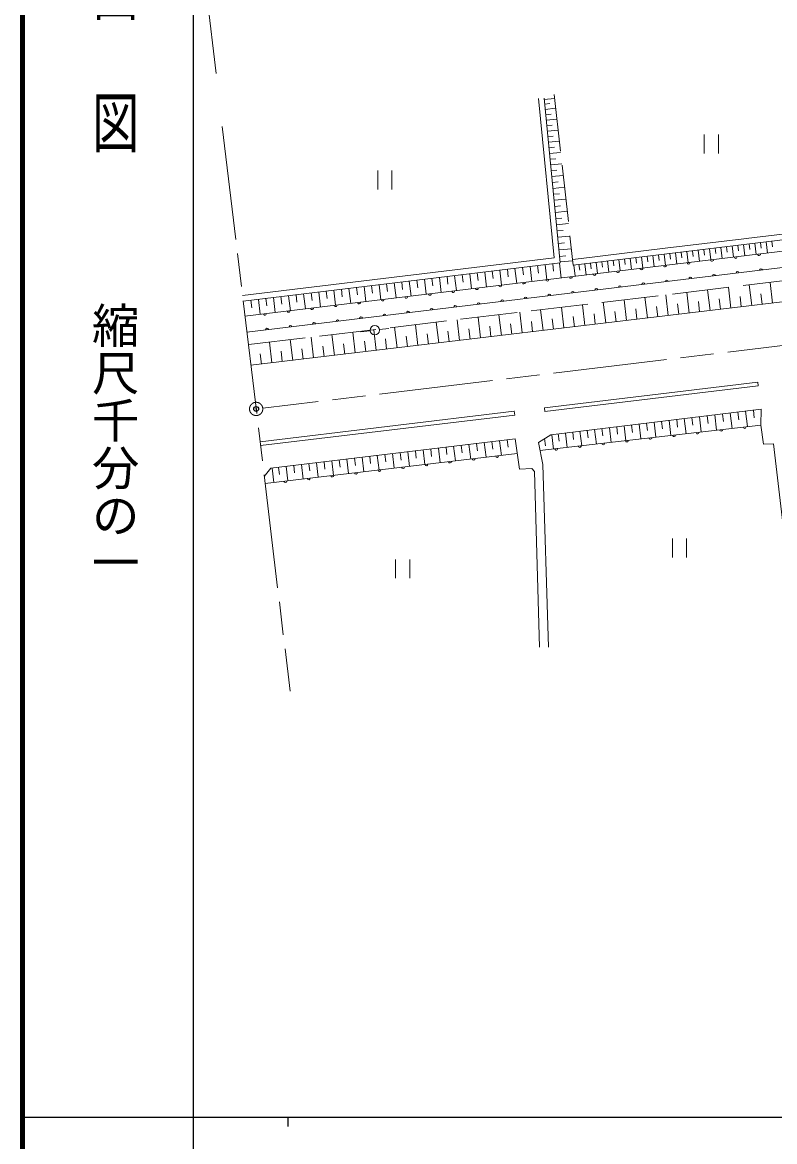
# Model space of a CAD drawing. Units: millimetres, scale not verified. Extents: x 40000 to 680000, y 20000 to 380000.
# Drawn here: x 40000 to 119352, y 202409 to 320472 of the extents above; entities that cross this region are included whole.
import ezdxf
from ezdxf.enums import TextEntityAlignment as Align

# ---------------------------------------------------------------- set-up
doc = ezdxf.new("R2010")
doc.units = ezdxf.units.MM
doc.header["$LTSCALE"] = 1000
doc.header["$PDMODE"] = 32
doc.header["$PDSIZE"] = 500
doc.linetypes.add('CHAIN', pattern=[18.5, 12, -1.5, 3.5, -1.5])
doc.linetypes.add('DASHED', pattern=[7.5, 6, -1.5])
for name, color, linetype, lineweight in [('M-BGD', 7, 'Continuous', 13), ('M-BMK', 2, 'CHAIN', 13), ('M-STR-HTXT', 7, 'Continuous', 13), ('M-TTL', 2, 'Continuous', 140), ('M-TTL-BAND', 7, 'Continuous', 25)]:
    doc.layers.add(name, color=color, linetype=linetype, lineweight=lineweight)
doc.layers.add('M-OTRS', color=6, linetype='Continuous')
doc.styles.add('@ＭＳ ゴシック', font='')
doc.styles.get('@ＭＳ ゴシック').set_extended_font_data('@MS Gothic')

# ---------------------------------------------------------------- blocks, each defined once
blk = doc.blocks.new('田')
at = {"color": 7, "linetype": 'Continuous', "lineweight": 13}
for p, q in [((-0.75, 2), (-0.75, 0)), ((0.75, 0), (0.75, 2))]:
    blk.add_line(p, q, dxfattribs=at)

msp = doc.modelspace()

# ---------------------------------------------------------------- linework, layer by layer
at = {"layer": 'M-BGD', "linetype": 'DASHED'}
for p, q in [((96087, 312867), (98041, 295465)), ((203896, 303198), (63845, 286480))]:
    msp.add_line(p, q, dxfattribs=at)
at = {"layer": 'M-BGD'}
for p, q in [((94448, 312429), (96089, 295624)), ((95045, 312487), (96744, 295098)), ((95058, 312352), (96140, 312458)), ((95106, 311862), (95647, 311915)), ((95161, 311300), (96251, 311407)), ((95217, 310731), (95766, 310785)), ((95272, 310161), (96379, 310269)), ((95329, 309583), (95886, 309638)), ((95385, 309005), (96508, 309115)), ((95443, 308419), (96008, 308474)), ((95500, 307832), (96640, 307944)), ((95558, 307238), (96132, 307294)), ((204540, 307672), (98113, 294869)), ((204216, 306459), (63483, 289483)), ((95616, 306642), (96773, 306755)), ((95675, 306039), (96258, 306096)), ((204418, 304771), (63686, 287795)), ((95734, 305435), (96909, 305549)), ((95794, 304822), (96386, 304880)), ((95854, 304209), (97046, 304326)), ((95914, 303588), (96515, 303647)), ((95975, 302966), (97186, 303084)), ((96037, 302336), (96646, 302395)), ((204990, 301113), (64107, 284296)), ((96098, 301705), (97327, 301825)), ((96161, 301065), (96780, 301126)), ((96223, 300425), (97470, 300547)), ((96287, 299776), (96915, 299837)), ((96350, 299126), (97616, 299250)), ((129861, 299293), (116366, 297669)), ((96414, 298468), (97052, 298530)), ((96479, 297808), (97764, 297934)), ((116115, 297639), (107810, 296640)), ((116366, 297669), (116115, 297639)), ((96544, 297140), (97191, 297203)), ((96609, 296471), (97914, 296599)), ((107810, 296640), (98940, 295573)), ((110688, 296382), (110759, 295788)), ((111285, 296454), (111428, 295266)), ((111883, 296526), (111954, 295932)), ((112480, 296597), (112623, 295411)), ((113078, 296669), (113149, 296076)), ((113675, 296741), (113818, 295555)), ((114272, 296813), (114343, 296220)), ((114869, 296885), (115012, 295699)), ((115466, 296957), (115537, 296364)), ((116063, 297028), (116205, 295843)), ((116659, 297100), (116731, 296507)), ((117256, 297172), (117399, 295987)), ((117853, 297244), (117924, 296651)), ((118449, 297315), (118592, 296130)), ((119045, 297387), (119117, 296795)), ((96089, 295624), (63222, 291659)), ((96676, 295793), (97333, 295857)), ((96734, 295198), (98048, 295326)), ((98940, 295573), (98041, 295465)), ((98113, 294869), (98041, 295465)), ((100514, 295158), (100657, 293967)), ((101113, 295230), (101185, 294635)), ((101713, 295302), (101856, 294112)), ((102312, 295374), (102383, 294779)), ((102910, 295446), (103054, 294256)), ((103509, 295518), (103581, 294923)), ((104108, 295590), (104251, 294401)), ((104707, 295662), (104778, 295068)), ((105305, 295734), (105448, 294545)), ((105904, 295806), (105975, 295212)), ((106502, 295878), (106645, 294689)), ((107100, 295950), (107172, 295356)), ((107698, 296022), (107841, 294834)), ((108296, 296094), (108368, 295500)), ((108894, 296166), (109037, 294978)), ((109492, 296238), (109564, 295644)), ((110090, 296310), (110233, 295122)), ((96744, 295098), (63293, 291064)), ((87980, 294041), (88076, 293251)), ((88776, 294137), (88967, 292557)), ((89572, 294233), (89668, 293443)), ((90369, 294329), (90559, 292749)), ((91165, 294425), (91260, 293635)), ((91961, 294522), (92151, 292941)), ((92757, 294618), (92852, 293827)), ((93553, 294714), (93744, 293133)), ((94349, 294810), (94444, 294020)), ((95145, 294906), (95336, 293325)), ((95941, 295002), (96037, 294212)), ((96652, 295087), (96843, 293507)), ((98180, 294877), (98323, 293686)), ((98716, 294942), (98788, 294346)), ((99316, 295014), (99459, 293823)), ((99915, 295086), (99987, 294490)), ((78427, 292889), (78522, 292099)), ((79223, 292985), (79413, 291405)), ((80019, 293081), (80114, 292291)), ((80815, 293177), (81006, 291597)), ((81611, 293273), (81706, 292483)), ((82407, 293369), (82598, 291789)), ((83203, 293465), (83299, 292675)), ((84000, 293561), (84190, 291981)), ((84796, 293657), (84891, 292867)), ((85592, 293753), (85782, 292173)), ((86388, 293849), (86483, 293059)), ((87184, 293945), (87375, 292365)), ((119141, 290865), (118881, 293050)), ((68076, 291641), (68267, 290060)), ((68873, 291737), (68968, 290946)), ((69669, 291833), (69859, 290252)), ((70465, 291929), (70560, 291138)), ((71261, 292025), (71452, 290444)), ((72057, 292121), (72153, 291331)), ((72853, 292217), (73044, 290636)), ((73650, 292313), (73745, 291523)), ((74446, 292409), (74636, 290829)), ((75242, 292505), (75337, 291715)), ((76038, 292601), (76229, 291021)), ((76834, 292697), (76930, 291907)), ((77630, 292793), (77821, 291213)), ((108136, 289551), (107875, 291736)), ((110337, 289814), (110076, 291999)), ((112538, 290077), (112277, 292261)), ((114739, 290340), (114479, 292524)), ((116940, 290602), (116680, 292787)), ((118041, 290734), (117910, 291826)), ((64096, 291160), (64191, 290370)), ((64892, 291256), (65082, 289676)), ((65688, 291352), (65783, 290562)), ((66484, 291448), (66675, 289868)), ((67280, 291544), (67376, 290754)), ((99332, 288500), (99071, 290685)), ((101533, 288763), (101272, 290948)), ((103734, 289026), (103473, 291210)), ((105935, 289289), (105674, 291473)), ((107036, 289420), (106905, 290512)), ((109237, 289683), (109106, 290775)), ((111438, 289945), (111307, 291038)), ((113639, 290208), (113508, 291300)), ((115840, 290471), (115709, 291563)), ((88327, 287187), (88066, 289371)), ((90528, 287449), (90267, 289634)), ((92729, 287712), (92468, 289897)), ((94930, 287975), (94669, 290159)), ((97131, 288238), (96870, 290422)), ((98232, 288369), (98101, 289461)), ((100433, 288632), (100302, 289724)), ((102634, 288894), (102503, 289987)), ((104835, 289157), (104704, 290249)), ((77668, 288062), (78661, 288184)), ((79523, 286136), (79262, 288320)), ((81724, 286398), (81463, 288583)), ((83925, 286661), (83664, 288846)), ((86126, 286924), (85865, 289108)), ((87226, 287055), (87096, 288148)), ((89427, 287318), (89297, 288410)), ((91628, 287581), (91498, 288673)), ((93829, 287844), (93699, 288936)), ((96030, 288106), (95900, 289199)), ((68518, 284822), (68257, 287007)), ((70719, 285085), (70458, 287269)), ((72920, 285348), (72659, 287532)), ((75121, 285610), (74860, 287795)), ((76676, 287940), (75683, 287818)), ((77322, 285873), (77061, 288057)), ((78422, 286004), (78292, 287097)), ((80623, 286267), (80493, 287359)), ((82824, 286530), (82694, 287622)), ((85025, 286793), (84895, 287885)), ((66317, 284559), (66056, 286744)), ((67417, 284691), (67287, 285783)), ((69618, 284953), (69488, 286046)), ((71819, 285216), (71689, 286308)), ((74020, 285479), (73890, 286571)), ((76221, 285742), (76091, 286834)), ((65216, 284428), (65086, 285520)), ((117586, 282535), (95082, 279829)), ((117586, 282535), (117634, 282138)), ((117634, 282138), (95130, 279432)), ((95082, 279829), (95130, 279432)), ((91894, 279446), (65078, 276221)), ((91941, 279049), (65126, 275824)), ((91925, 279449), (91894, 279446)), ((91941, 279049), (91894, 279446)), ((117932, 279656), (95747, 276967)), ((109818, 278672), (110011, 277081)), ((110621, 278770), (110718, 277972)), ((111424, 278867), (111618, 277267)), ((112231, 278965), (112328, 278163)), ((113038, 279063), (113233, 277454)), ((113849, 279161), (113947, 278354)), ((114661, 279259), (114857, 277642)), ((115477, 279358), (115575, 278547)), ((116293, 279457), (116490, 277831)), ((117113, 279557), (117212, 278741)), ((117932, 279656), (117903, 277994)), ((94602, 275298), (117903, 277994)), ((100366, 277527), (100553, 275987)), ((101143, 277621), (101237, 276849)), ((101920, 277715), (102108, 276167)), ((102701, 277810), (102795, 277033)), ((103483, 277904), (103672, 276348)), ((104268, 278000), (104363, 277219)), ((105054, 278095), (105244, 276530)), ((105843, 278191), (105939, 277406)), ((106633, 278286), (106824, 276712)), ((107427, 278383), (107523, 277593)), ((108222, 278479), (108413, 276896)), ((109020, 278576), (109116, 277782)), ((117903, 277994), (118165, 275979)), ((91994, 276537), (66198, 273435)), ((90347, 276339), (90533, 274792)), ((91157, 276436), (91250, 275663)), ((91994, 276537), (92434, 273334)), ((95747, 276967), (94430, 276168)), ((95089, 276568), (95181, 275808)), ((95837, 276978), (96021, 275459)), ((96519, 277060), (96611, 276301)), ((97283, 277153), (97468, 275630)), ((98052, 277246), (98144, 276483)), ((98821, 277339), (99006, 275808)), ((99593, 277433), (99686, 276665)), ((80658, 275174), (80842, 273637)), ((81463, 275271), (81555, 274502)), ((82268, 275367), (82453, 273829)), ((83074, 275464), (83167, 274695)), ((83881, 275561), (84066, 274022)), ((84688, 275658), (84780, 274888)), ((85495, 275755), (85680, 274214)), ((86302, 275852), (86395, 275081)), ((87110, 275950), (87296, 274407)), ((87919, 276047), (88012, 275275)), ((88728, 276144), (88913, 274599)), ((89537, 276241), (89630, 275469)), ((94430, 276168), (94893, 273823)), ((118165, 275979), (119225, 275998)), ((119225, 275998), (121318, 258381)), ((65607, 271821), (92206, 274992)), ((70228, 273920), (70320, 273157)), ((71028, 274016), (71212, 272489)), ((71828, 274112), (71920, 273348)), ((72629, 274208), (72813, 272680)), ((73430, 274305), (73522, 273540)), ((74231, 274401), (74415, 272871)), ((75033, 274497), (75125, 273732)), ((75835, 274594), (76019, 273062)), ((76638, 274690), (76730, 273924)), ((77441, 274787), (77625, 273254)), ((78245, 274884), (78337, 274117)), ((79048, 274980), (79233, 273446)), ((79853, 275077), (79945, 274309)), ((65516, 272582), (66198, 273435)), ((66349, 273453), (66532, 271931)), ((67033, 273535), (67125, 272774)), ((67831, 273631), (68015, 272108)), ((68630, 273727), (68722, 272965)), ((69429, 273824), (69612, 272299)), ((92434, 273334), (93729, 273410)), ((93729, 273410), (94010, 273109)), ((94010, 273109), (94555, 254563)), ((94893, 273823), (95512, 254582))]:
    msp.add_line(p, q, dxfattribs=at)
at = {"layer": 'M-BGD', "linetype": 'CHAIN'}
msp.add_line((61079, 309482), (68242, 249911), dxfattribs=at)
at = {"layer": 'M-BGD'}
msp.add_circle((77172, 288001), 500, dxfattribs=at)
for centre, start, end in [((112753, 295426), 186.87795, 6.87795), ((115235, 295726), 186.87795, 6.87795), ((117717, 296025), 186.87795, 6.87795), ((102825, 294229), 186.87795, 6.87795), ((105307, 294528), 186.87795, 6.87795), ((107789, 294827), 186.87795, 6.87795), ((110271, 295127), 186.87795, 6.87795), ((115437, 294038), 6.87795, 186.87795), ((117919, 294337), 6.87795, 186.87795), ((92897, 293031), 186.87795, 6.87795), ((95379, 293330), 186.87795, 6.87795), ((97861, 293630), 186.87795, 6.87795), ((100343, 293929), 186.87795, 6.87795), ((105509, 292840), 6.87795, 186.87795), ((107991, 293139), 6.87795, 186.87795), ((110473, 293439), 6.87795, 186.87795), ((112955, 293738), 6.87795, 186.87795), ((82969, 291834), 186.87795, 6.87795), ((85451, 292133), 186.87795, 6.87795), ((87933, 292432), 186.87795, 6.87795), ((90415, 292732), 186.87795, 6.87795), ((95581, 291643), 6.87795, 186.87795), ((98063, 291942), 6.87795, 186.87795), ((100545, 292241), 6.87795, 186.87795), ((103027, 292541), 6.87795, 186.87795), ((73041, 290636), 186.87795, 6.87795), ((75523, 290935), 186.87795, 6.87795), ((78005, 291235), 186.87795, 6.87795), ((80487, 291534), 186.87795, 6.87795), ((85653, 290445), 6.87795, 186.87795), ((88135, 290744), 6.87795, 186.87795), ((90617, 291044), 6.87795, 186.87795), ((93099, 291343), 6.87795, 186.87795), ((65595, 289738), 186.87795, 6.87795), ((68077, 290037), 186.87795, 6.87795), ((70559, 290337), 186.87795, 6.87795), ((75725, 289247), 6.87795, 186.87795), ((78207, 289547), 6.87795, 186.87795), ((80689, 289846), 6.87795, 186.87795), ((83171, 290146), 6.87795, 186.87795), ((65797, 288050), 6.87795, 186.87795), ((68279, 288349), 6.87795, 186.87795), ((70761, 288649), 6.87795, 186.87795), ((73243, 288948), 6.87795, 186.87795), ((113703, 277508), 186.59954, 6.59954), ((116186, 277796), 186.59954, 6.59954), ((103769, 276359), 186.59954, 6.59954), ((106252, 276646), 186.59954, 6.59954), ((108736, 276934), 186.59954, 6.59954), ((111219, 277221), 186.59954, 6.59954), ((96319, 275497), 186.59954, 6.59954), ((98802, 275784), 186.59954, 6.59954), ((101285, 276072), 186.59954, 6.59954), ((85113, 274146), 186.79762, 6.79762), ((87595, 274442), 186.79762, 6.79762), ((90078, 274738), 186.79762, 6.79762), ((75183, 272963), 186.79762, 6.79762), ((77665, 273259), 186.79762, 6.79762), ((80148, 273555), 186.79762, 6.79762), ((82630, 273850), 186.79762, 6.79762), ((67736, 272075), 186.79762, 6.79762), ((70218, 272371), 186.79762, 6.79762), ((72701, 272667), 186.79762, 6.79762)]:
    msp.add_arc(centre, 150, start, end, dxfattribs=at)
at = {"layer": 'M-BMK'}
msp.add_line((163054, 291528), (65355, 279780), dxfattribs=at)
msp.add_circle((64660, 279696), 700, dxfattribs=at)
at = {"layer": 'M-OTRS'}
msp.add_point((64660, 279696), dxfattribs=at)
at = {"layer": 'M-STR-HTXT'}
msp.add_line((60433, 315077), (59246, 325016), dxfattribs=at)
at = {"layer": 'M-TTL'}
msp.add_line((40000, 380000), (40000, 20000), dxfattribs=at)
at = {"layer": 'M-TTL-BAND'}
for p, q in [((58000, 370000), (58000, 20000)), ((40000, 205000), (579000, 205000)), ((68000, 205000), (68000, 204000))]:
    msp.add_line(p, q, dxfattribs=at)

# ---------------------------------------------------------------- block references
at = {"layer": 'M-BGD', "xscale": 1000, "yscale": 1000}
for p in [(112669, 306630), (78230, 302836), (109313, 264018), (80127, 261830)]:
    msp.add_blockref('田', p, dxfattribs=at)

# ---------------------------------------------------------------- texts
at = {"layer": 'M-TTL-BAND', "style": '@ＭＳ ゴシック', "width": 1.4}
msp.add_text('平  面  図', height=3666, rotation=270, dxfattribs=at).set_placement((49777, 306475), align=Align.MIDDLE_RIGHT)
at = {"layer": 'M-TTL-BAND', "style": '@ＭＳ ゴシック'}
msp.add_text('縮尺千分の一', height=3666, rotation=270, dxfattribs=at).set_placement((49777, 261030), align=Align.MIDDLE_RIGHT)

doc.saveas('drawing.dxf')
